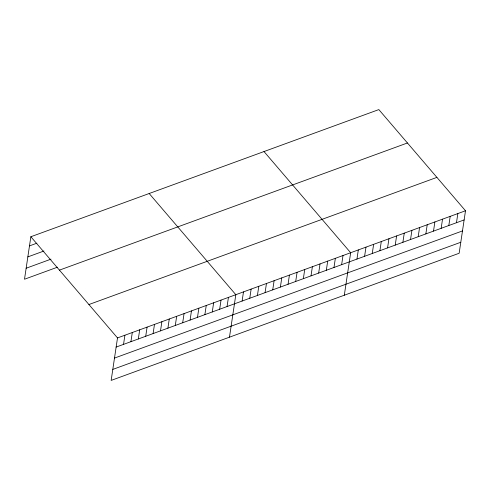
<?xml version="1.0" encoding="UTF-8"?>
<svg xmlns="http://www.w3.org/2000/svg" width="490" height="490" viewBox="0 0 490 490"><rect width="100%" height="100%" fill="white"/><g stroke="black" fill="none" stroke-linecap="round" stroke-linejoin="round"><path stroke-width="0.73" d="M30.852 236.744L117.508 337.922L111.157 380.412L459.148 253.257L465.5 210.767L378.844 109.588L30.852 236.744L24.5 279.233L57.44 267.197M123.535 344.378L124.901 335.221M130.928 341.677L132.294 332.52M138.321 338.976L139.693 329.819M145.72 336.269L147.086 327.112M153.113 333.568L154.479 324.411M160.506 330.866L161.878 321.71M167.905 328.165L169.271 319.008M175.298 325.464L176.663 316.307M182.69 322.763L184.062 313.606M190.089 320.062L191.455 310.905M197.482 317.355L198.848 308.198M204.875 314.654L206.247 305.497M212.274 311.952L213.64 302.796M219.667 309.251L221.033 300.094M227.06 306.55L228.432 297.393M229.473 337.181L235.825 294.692L149.168 193.507M242.109 301.05L243.481 291.893M249.765 298.251L251.137 289.094M257.421 295.458L258.793 286.301M265.078 292.659L266.45 283.502M272.734 289.86L274.106 280.703M280.39 287.06L281.762 277.904M288.046 284.267L289.418 275.111M295.703 281.468L297.069 272.311M303.359 278.669L304.725 269.512M311.015 275.876L312.381 266.719M318.671 273.077L320.037 263.92M326.328 270.278L327.694 261.121M333.984 267.479L335.35 258.322M341.64 264.686L343.006 255.529M344.311 295.219L350.662 252.73L264.006 151.551M356.947 259.088L358.319 249.931M364.603 256.295L365.975 247.138M372.259 253.495L373.631 244.339M379.915 250.696L381.287 241.539M387.572 247.897L388.944 238.74M395.228 245.104L396.6 235.947M402.884 242.305L404.256 233.148M410.54 239.506L411.906 230.349M418.197 236.713L419.563 227.556M425.853 233.914L427.219 224.757M433.509 231.115L434.875 221.958M441.165 228.316L442.531 219.159M448.822 225.523L450.188 216.366M456.478 222.723L457.844 213.567M29.48 245.9L36.879 243.193M27.838 256.901L43.971 251.003M26.142 268.232L51.015 259.143M59.449 270.131L407.441 142.976M88.91 304.535L436.902 177.38M117.508 337.922L465.5 210.767M116.136 347.079L464.134 219.924M114.495 358.08L462.487 230.925M112.798 369.411L460.796 242.262"/></g></svg>
